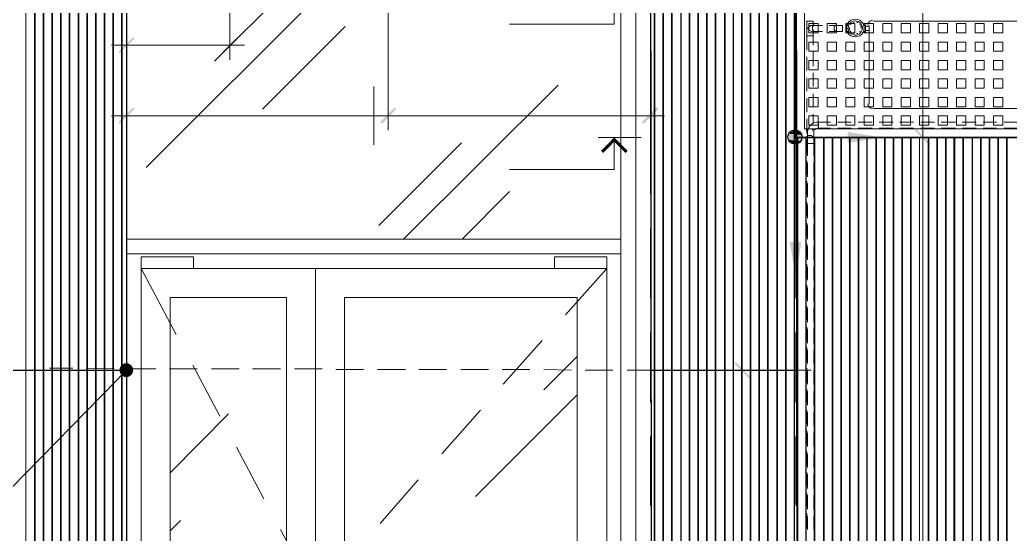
# Model space of a CAD drawing. Header units: millimetres. Extents: x -356862 to 418287, y 0 to 839748.
# Drawn here: x 318482 to 321886, y 776504 to 778273 of the extents above; entities that cross this region are included whole.
import ezdxf

# ---------------------------------------------------------------- set-up
doc = ezdxf.new("R2010")
doc.units = ezdxf.units.MM
doc.layers.add('PDF _Геометрия', color=7, linetype='Continuous', true_color=0xbababa)
doc.layers.add('PDF _Сплошная заливка', color=7, linetype='Continuous', true_color=0xf50000)

msp = doc.modelspace()

# ---------------------------------------------------------------- linework, layer by layer
at = {"layer": 'PDF _Геометрия', "color": 150, "lineweight": 30, "true_color": 0x0080ff}
for points in [[(321149.6316, 779968.3288), (321153.8655, 775167.1191), (320654.2687, 775167.1191), (320650.0348, 779968.3288)], [(321149.6316, 779369.2361), (321153.8655, 775167.1191), (321748.7243, 775167.1191), (321748.7243, 775526.9982), (322053.563, 775526.9982), (322650.5388, 775526.9982), (322650.5388, 775886.8772), (322955.3776, 775886.8772), (323253.8655, 775886.8772), (323554.4703, 775886.8772), (323554.4703, 776248.8732), (323855.0751, 776248.8732), (324155.68, 776248.8732), (324255.1759, 776248.8732), (324255.1759, 779369.2361)], [(318848.5227, 778638.8933), (318848.5227, 775167.1191), (318348.9259, 775167.1191), (318348.9259, 778638.8933)], [(324250.9421, 778367.9256), (324250.9421, 777868.3288), (321149.6316, 777868.3288), (321149.6316, 778367.9256)]]:
    msp.add_lwpolyline(points, close=True, dxfattribs=at)
at = {"layer": 'PDF _Геометрия', "color": 254, "lineweight": 5, "true_color": 0xdcdcdc}
for points in [[(320662.7364, 775167.1191), (320662.7364, 779968.3288)], [(320692.3735, 775167.1191), (320692.3735, 779968.3288)], [(320722.0106, 775167.1191), (320722.0106, 779968.3288)], [(320755.8816, 775167.1191), (320755.8816, 779968.3288)], [(320785.5187, 775167.1191), (320785.5187, 779968.3288)], [(320813.0388, 775167.1191), (320813.0388, 779968.3288)], [(320842.6759, 775167.1191), (320842.6759, 779968.3288)], [(320872.313, 775167.1191), (320872.313, 779968.3288)], [(320906.184, 775167.1191), (320906.184, 779968.3288)], [(320935.8211, 775167.1191), (320935.8211, 779968.3288)], [(320965.4582, 775167.1191), (320965.4582, 779968.3288)], [(320992.9784, 775167.1191), (320992.9784, 779968.3288)], [(321022.6155, 775167.1191), (321022.6155, 779968.3288)], [(321052.2526, 775167.1191), (321052.2526, 779968.3288)], [(321086.1235, 775167.1191), (321086.1235, 779968.3288)], [(321115.7606, 775167.1191), (321115.7606, 779968.3288)], [(321145.3977, 775167.1191), (321145.3977, 779968.3288)], [(318503.4622, 775167.1191), (318503.4622, 778638.8933)], [(318535.2163, 775167.1191), (318535.2163, 778638.8933)], [(318564.8534, 775167.1191), (318564.8534, 778638.8933)], [(318592.3735, 775167.1191), (318592.3735, 778638.8933)], [(318622.0106, 775167.1191), (318622.0106, 778638.8933)], [(318651.6477, 775167.1191), (318651.6477, 778638.8933)], [(318685.5187, 775167.1191), (318685.5187, 778638.8933)], [(318715.1558, 775167.1191), (318715.1558, 778638.8933)], [(318744.7929, 775167.1191), (318744.7929, 778638.8933)], [(318772.313, 775167.1191), (318772.313, 778638.8933)], [(318801.9501, 775167.1191), (318801.9501, 778638.8933)], [(318831.5872, 775167.1191), (318831.5872, 778638.8933)], [(318916.2647, 777764.599), (319519.5913, 778367.9256)], [(319151.2445, 778130.8288), (319388.3413, 778367.9256)], [(319316.3655, 777965.7078), (319600.0348, 778249.3772)], [(319699.5308, 778044.0344), (319699.5308, 777842.9256)], [(319801.1437, 777519.0344), (320332.4945, 778048.2683)], [(319758.805, 777942.4215), (319638.1397, 777942.4215)], [(321153.8655, 775167.1191), (321153.8655, 777868.3288)], [(321183.5026, 775167.1191), (321183.5026, 777868.3288)], [(321213.1397, 775167.1191), (321213.1397, 777868.3288)], [(321247.0106, 775167.1191), (321247.0106, 777868.3288)], [(321276.6477, 775167.1191), (321276.6477, 777868.3288)], [(321306.2848, 775167.1191), (321306.2848, 777868.3288)], [(321333.805, 775167.1191), (321333.805, 777868.3288)], [(321363.4421, 775167.1191), (321363.4421, 777868.3288)], [(321393.0792, 775167.1191), (321393.0792, 777868.3288)], [(321426.9501, 775167.1191), (321426.9501, 777868.3288)], [(321456.5872, 775167.1191), (321456.5872, 777868.3288)], [(321486.2243, 775167.1191), (321486.2243, 777868.3288)], [(321513.7445, 775167.1191), (321513.7445, 777868.3288)], [(321543.3816, 775167.1191), (321543.3816, 777868.3288)], [(321575.1356, 775167.1191), (321575.1356, 777868.3288)], [(321606.8897, 775167.1191), (321606.8897, 777868.3288)], [(321636.5268, 775167.1191), (321636.5268, 777868.3288)], [(321664.0469, 775167.1191), (321664.0469, 777868.3288)], [(321693.684, 775167.1191), (321693.684, 777868.3288)], [(321723.3211, 775167.1191), (321723.3211, 777868.3288)], [(321757.1921, 775526.9982), (321757.1921, 777868.3288)], [(321786.8292, 775526.9982), (321786.8292, 777868.3288)], [(321816.4663, 775526.9982), (321816.4663, 777868.3288)], [(321843.9864, 775526.9982), (321843.9864, 777868.3288)], [(321873.6235, 775526.9982), (321873.6235, 777868.3288)], [(319716.4663, 777565.607), (320000.1356, 777849.2764)], [(320002.2526, 777519.0344), (320165.2566, 777682.0385)], [(319597.9179, 777315.8086), (319602.1518, 777317.9256)], [(320283.805, 777000.3853), (320398.1195, 777114.6998)], [(320048.8251, 776634.1554), (320398.1195, 776983.4498)], [(318998.8251, 776714.599), (319199.934, 776917.8248)], [(318998.8251, 776515.607), (319034.813, 776551.5949)]]:
    msp.add_lwpolyline(points, dxfattribs=at)
for points in [[(320664.8534, 779968.3288), (320664.8534, 775167.1191)], [(320694.4905, 779968.3288), (320694.4905, 775167.1191)], [(320724.1276, 779968.3288), (320724.1276, 775167.1191)], [(320753.7647, 779968.3288), (320753.7647, 775167.1191)], [(320783.4018, 779968.3288), (320783.4018, 775167.1191)], [(320815.1558, 779968.3288), (320815.1558, 775167.1191)], [(320844.7929, 779968.3288), (320844.7929, 775167.1191)], [(320874.43, 779968.3288), (320874.43, 775167.1191)], [(320904.0671, 779968.3288), (320904.0671, 775167.1191)], [(320933.7042, 779968.3288), (320933.7042, 775167.1191)], [(320963.3413, 779968.3288), (320963.3413, 775167.1191)], [(320995.0953, 779968.3288), (320995.0953, 775167.1191)], [(321024.7324, 779968.3288), (321024.7324, 775167.1191)], [(321054.3695, 779968.3288), (321054.3695, 775167.1191)], [(321084.0066, 779968.3288), (321084.0066, 775167.1191)], [(321113.6437, 779968.3288), (321113.6437, 775167.1191)], [(321143.2808, 779968.3288), (321143.2808, 775167.1191)], [(318503.4622, 778638.8933), (318503.4622, 775167.1191)], [(318533.0993, 778638.8933), (318533.0993, 775167.1191)], [(318562.7364, 778638.8933), (318562.7364, 775167.1191)], [(318594.4905, 778638.8933), (318594.4905, 775167.1191)], [(318624.1276, 778638.8933), (318624.1276, 775167.1191)], [(318653.7647, 778638.8933), (318653.7647, 775167.1191)], [(318683.4018, 778638.8933), (318683.4018, 775167.1191)], [(318713.0388, 778638.8933), (318713.0388, 775167.1191)], [(318742.6759, 778638.8933), (318742.6759, 775167.1191)], [(318774.43, 778638.8933), (318774.43, 775167.1191)], [(318804.0671, 778638.8933), (318804.0671, 775167.1191)], [(318833.7042, 778638.8933), (318833.7042, 775167.1191)], [(321155.9824, 777868.3288), (321155.9824, 775167.1191)], [(321185.6195, 777868.3288), (321185.6195, 775167.1191)], [(321215.2566, 777868.3288), (321215.2566, 775167.1191)], [(321244.8937, 777868.3288), (321244.8937, 775167.1191)], [(321274.5308, 777868.3288), (321274.5308, 775167.1191)], [(321304.1679, 777868.3288), (321304.1679, 775167.1191)], [(321335.9219, 777868.3288), (321335.9219, 775167.1191)], [(321365.559, 777868.3288), (321365.559, 775167.1191)], [(321395.1961, 777868.3288), (321395.1961, 775167.1191)], [(321424.8332, 777868.3288), (321424.8332, 775167.1191)], [(321454.4703, 777868.3288), (321454.4703, 775167.1191)], [(321484.1074, 777868.3288), (321484.1074, 775167.1191)], [(321515.8614, 777868.3288), (321515.8614, 775167.1191)], [(321545.4985, 777868.3288), (321545.4985, 775167.1191)], [(321575.1356, 777868.3288), (321575.1356, 775167.1191)], [(321604.7727, 777868.3288), (321604.7727, 775167.1191)], [(321634.4098, 777868.3288), (321634.4098, 775167.1191)], [(321666.1638, 777868.3288), (321666.1638, 775167.1191)], [(321695.8009, 777868.3288), (321695.8009, 775167.1191)], [(321725.438, 777868.3288), (321725.438, 775167.1191)], [(321755.0751, 777868.3288), (321755.0751, 775526.9982)], [(321784.7122, 777868.3288), (321784.7122, 775526.9982)], [(321814.3493, 777868.3288), (321814.3493, 775526.9982)], [(321846.1034, 777868.3288), (321846.1034, 775526.9982)], [(321875.7405, 777868.3288), (321875.7405, 775526.9982)]]:
    msp.add_lwpolyline(points, close=True, dxfattribs=at)
at = {"layer": 'PDF _Геометрия', "color": 7, "lineweight": 18}
for points in [[(320965.4582, 779417.9256), (320965.4582, 777017.3207)], [(321585.7203, 778418.732), (321585.7203, 777817.5224)], [(318848.5227, 778135.0627), (318848.5227, 778367.9256), (318848.5227, 777893.732)], [(319204.1679, 778367.9256), (319204.1679, 778135.0627)], [(320650.0348, 778367.9256), (320650.0348, 777893.732)], [(318797.7163, 778185.8691), (319254.9743, 778185.8691)], [(318797.7163, 777942.4215), (319799.0268, 777942.4215)], [(319699.5308, 777942.4215), (320698.7243, 777942.4215)], [(321585.7203, 775518.5304), (321585.7203, 777919.1353)], [(321494.6921, 777868.3288), (321537.0308, 777868.3288)], [(320965.4582, 777118.9336), (320965.4582, 775118.4296)], [(321202.555, 777068.1272), (321016.2647, 777068.1272)]]:
    msp.add_lwpolyline(points, dxfattribs=at)
at = {"layer": 'PDF _Геометрия', "color": 7, "lineweight": 9}
for points in [[(318848.5227, 778638.8933), (318848.5227, 775167.1191)], [(320650.0348, 778268.4296), (320650.0348, 778031.3328)], [(321149.6316, 778268.4296), (321149.6316, 778031.3328)], [(320650.0348, 777910.6675), (320650.0348, 777673.5707)], [(321149.6316, 777910.6675), (321149.6316, 777673.5707)], [(320650.0348, 777555.0224), (320650.0348, 777315.8086)], [(321149.6316, 777555.0224), (321149.6316, 777315.8086)], [(320650.0348, 777197.2603), (320650.0348, 776958.0465)], [(321149.6316, 777197.2603), (321149.6316, 776958.0465)], [(320650.0348, 776839.4982), (320650.0348, 776602.4014)], [(321149.6316, 776839.4982), (321149.6316, 776602.4014)]]:
    msp.add_lwpolyline(points, dxfattribs=at)
at = {"layer": 'PDF _Геометрия', "color": 7, "lineweight": 18}
msp.add_lwpolyline([(319748.2203, 777893.732), (319748.2203, 778367.9256)], close=True, dxfattribs=at)
at = {"layer": 'PDF _Геометрия', "color": 112, "lineweight": 5, "true_color": 0x00b85c}
for points in [[(320525.1356, 778367.9256), (320525.1356, 778257.8449), (320165.2566, 778257.8449)], [(320525.1356, 777868.3288), (320525.1356, 777758.2482), (320165.2566, 777758.2482)], [(320618.2808, 777868.3288), (320470.0953, 777868.3288)]]:
    msp.add_lwpolyline(points, dxfattribs=at)
at = {"layer": 'PDF _Геометрия', "color": 252, "lineweight": 5, "true_color": 0x989898}
for points in [[(320548.4219, 775167.1191), (320548.4219, 777493.6312), (320548.4219, 778367.9256), (320599.2284, 778367.9256), (320599.2284, 777493.6312), (320599.2284, 775167.1191)], [(321240.6598, 778253.6111), (321215.2566, 778253.6111)], [(321215.2566, 778232.4417), (321240.6598, 778232.4417)], [(321289.3493, 778253.6111), (321263.9461, 778253.6111)], [(321263.9461, 778232.4417), (321289.3493, 778232.4417)], [(321208.9058, 778185.8691), (321208.9058, 778217.6232), (321198.3211, 778217.6232), (321187.7364, 778217.6232), (321187.7364, 778168.9336)], [(321208.9058, 778113.8933), (321208.9058, 778162.5828)], [(321187.7364, 778145.6474), (321187.7364, 778099.0748)], [(321187.7364, 778073.6715), (321187.7364, 778027.099)], [(321208.9058, 778044.0344), (321208.9058, 778090.607)], [(321187.7364, 778003.8127), (321187.7364, 777955.1232)], [(321208.9058, 777972.0586), (321208.9058, 778018.6312)], [(321187.7364, 777931.8369), (321187.7364, 777883.1474)], [(321208.9058, 777914.9014), (321208.9058, 777948.7724)], [(321189.8534, 777889.4982), (321189.8534, 777866.2119)], [(321211.0227, 777866.2119), (321211.0227, 777889.4982)], [(321268.18, 777921.2522), (321227.9582, 777921.2522), (321227.9582, 777910.6675), (321227.9582, 777900.0828), (321268.18, 777900.0828)], [(321340.1558, 777921.2522), (321293.5832, 777921.2522)], [(321293.5832, 777900.0828), (321340.1558, 777900.0828)], [(321412.1316, 777921.2522), (321363.4421, 777921.2522)], [(321363.4421, 777900.0828), (321412.1316, 777900.0828)], [(321484.1074, 777921.2522), (321435.4179, 777921.2522)], [(321435.4179, 777900.0828), (321484.1074, 777900.0828)], [(321553.9663, 777921.2522), (321507.3937, 777921.2522)], [(321507.3937, 777900.0828), (321553.9663, 777900.0828)], [(321625.9421, 777921.2522), (321579.3695, 777921.2522)], [(321579.3695, 777900.0828), (321625.9421, 777900.0828)], [(321697.9179, 777921.2522), (321649.2284, 777921.2522)], [(321649.2284, 777900.0828), (321697.9179, 777900.0828)], [(321769.8937, 777921.2522), (321721.2042, 777921.2522)], [(321721.2042, 777900.0828), (321769.8937, 777900.0828)], [(321839.7526, 777921.2522), (321793.18, 777921.2522)], [(321793.18, 777900.0828), (321839.7526, 777900.0828)], [(321911.7284, 777921.2522), (321865.1558, 777921.2522)], [(321865.1558, 777900.0828), (321911.7284, 777900.0828)], [(321187.7364, 777859.8611), (321187.7364, 777813.2885)], [(321211.0227, 777804.8207), (321211.0227, 777847.1594), (321200.438, 777847.1594), (321189.8534, 777847.1594), (321189.8534, 777804.8207)], [(321187.7364, 777787.8853), (321187.7364, 777741.3127)], [(321189.8534, 777781.5344), (321189.8534, 777732.8449)], [(321211.0227, 777732.8449), (321211.0227, 777781.5344)], [(321187.7364, 777718.0264), (321187.7364, 777669.3369)], [(321189.8534, 777709.5586), (321189.8534, 777662.9861)], [(321211.0227, 777662.9861), (321211.0227, 777709.5586)], [(321187.7364, 777646.0506), (321187.7364, 777597.3611)], [(321189.8534, 777637.5828), (321189.8534, 777591.0103)], [(321211.0227, 777591.0103), (321211.0227, 777637.5828)], [(321187.7364, 777574.0748), (321187.7364, 777527.5022)], [(321189.8534, 777567.724), (321189.8534, 777519.0344)], [(321211.0227, 777519.0344), (321211.0227, 777567.724)], [(318848.5227, 777519.0344), (320548.4219, 777519.0344), (320548.4219, 777468.228), (318848.5227, 777468.228)], [(321187.7364, 777502.099), (321187.7364, 777455.5264)], [(321189.8534, 777495.7482), (321189.8534, 777447.0586)], [(321211.0227, 777447.0586), (321211.0227, 777495.7482)], [(321187.7364, 777432.2401), (321187.7364, 777383.5506)], [(321189.8534, 777423.7724), (321189.8534, 777377.1998)], [(321211.0227, 777377.1998), (321211.0227, 777423.7724)], [(321187.7364, 777360.2643), (321187.7364, 777311.5748)], [(321189.8534, 777351.7965), (321189.8534, 777305.224)], [(321211.0227, 777305.224), (321211.0227, 777351.7965)], [(321187.7364, 777288.2885), (321187.7364, 777241.7159)], [(321189.8534, 777281.9377), (321189.8534, 777233.2482)], [(321211.0227, 777233.2482), (321211.0227, 777281.9377)], [(321187.7364, 777216.3127), (321187.7364, 777169.7401)], [(321189.8534, 777209.9619), (321189.8534, 777161.2724)], [(321211.0227, 777161.2724), (321211.0227, 777209.9619)], [(321187.7364, 777146.4538), (321187.7364, 777097.7643)], [(321189.8534, 777137.9861), (321189.8534, 777091.4135)], [(321211.0227, 777091.4135), (321211.0227, 777137.9861)], [(321187.7364, 777074.478), (321187.7364, 777025.7885)], [(321189.8534, 777066.0103), (321189.8534, 777019.4377)], [(321211.0227, 777019.4377), (321211.0227, 777066.0103)], [(321187.7364, 777002.5022), (321187.7364, 776955.9296)], [(321189.8534, 776996.1514), (321189.8534, 776947.4619)], [(321211.0227, 776947.4619), (321211.0227, 776996.1514)], [(321187.7364, 776930.5264), (321187.7364, 776883.9538)], [(321189.8534, 776924.1756), (321189.8534, 776875.4861)], [(321211.0227, 776875.4861), (321211.0227, 776924.1756)], [(321187.7364, 776860.6675), (321187.7364, 776811.978)], [(321189.8534, 776852.1998), (321189.8534, 776805.6272)], [(321211.0227, 776805.6272), (321211.0227, 776852.1998)], [(321187.7364, 776788.6917), (321187.7364, 776740.0022)], [(321189.8534, 776780.224), (321189.8534, 776733.6514)], [(321211.0227, 776733.6514), (321211.0227, 776780.224)], [(321187.7364, 776716.7159), (321187.7364, 776670.1433)], [(321189.8534, 776710.3651), (321189.8534, 776661.6756)], [(321211.0227, 776661.6756), (321211.0227, 776710.3651)], [(321187.7364, 776644.7401), (321187.7364, 776598.1675)], [(321189.8534, 776638.3893), (321189.8534, 776589.6998)], [(321211.0227, 776589.6998), (321211.0227, 776638.3893)], [(321187.7364, 776574.8812), (321187.7364, 776526.1917)], [(321189.8534, 776566.4135), (321189.8534, 776519.8409)], [(321211.0227, 776519.8409), (321211.0227, 776566.4135)]]:
    msp.add_lwpolyline(points, dxfattribs=at)
at = {"layer": 'PDF _Геометрия', "color": 6, "lineweight": 9}
for points in [[(321149.6316, 778367.9256), (324250.9421, 778367.9256), (324250.9421, 777868.3288), (321149.6316, 777868.3288)], [(321179.2687, 778338.2885), (324219.188, 778338.2885), (324219.188, 777897.9659), (321179.2687, 777897.9659)]]:
    msp.add_lwpolyline(points, close=True, dxfattribs=at)
at = {"layer": 'PDF _Геометрия', "color": 150, "lineweight": 30, "true_color": 0x0080ff}
for points in [[(321149.6316, 777868.3288), (321149.6316, 778367.9256)], [(321147.5147, 777868.3288), (324250.9421, 777868.3288)], [(321151.7485, 777868.3288), (324255.1759, 777868.3288)], [(321693.684, 775167.1191), (321693.684, 777868.3288)], [(318348.9259, 777068.1272), (318848.5227, 777068.1272)], [(320652.1518, 777068.1272), (321151.7485, 777068.1272)]]:
    msp.add_lwpolyline(points, dxfattribs=at)
at = {"layer": 'PDF _Геометрия', "color": 5, "lineweight": 5}
for points in [[(321208.9058, 778253.6111), (321208.9058, 778268.4296), (321204.6719, 778268.4296), (321187.7364, 778268.4296), (321187.7364, 778243.0264), (321187.7364, 778217.6232), (321204.6719, 778217.6232), (321208.9058, 778217.6232), (321208.9058, 778232.4417)], [(321206.7888, 778232.4417), (321204.6719, 778232.4417), (321200.438, 778234.5586), (321196.2042, 778236.6756), (321194.0872, 778240.9094), (321189.8534, 778243.0264), (321194.0872, 778247.2603), (321196.2042, 778249.3772), (321200.438, 778253.6111), (321204.6719, 778253.6111), (321206.7888, 778253.6111)], [(321215.2566, 778253.6111), (321204.6719, 778253.6111)], [(321204.6719, 778232.4417), (321215.2566, 778232.4417)], [(321289.3493, 778232.4417), (321291.4663, 778232.4417), (321293.5832, 778232.4417), (321295.7001, 778232.4417), (321297.8171, 778232.4417), (321299.934, 778232.4417), (321302.0509, 778232.4417), (321304.1679, 778232.4417), (321306.2848, 778232.4417), (321308.4018, 778232.4417), (321310.5187, 778232.4417), (321310.5187, 778243.0264), (321310.5187, 778253.6111), (321308.4018, 778253.6111), (321306.2848, 778253.6111), (321304.1679, 778253.6111), (321302.0509, 778253.6111), (321299.934, 778253.6111), (321297.8171, 778253.6111), (321295.7001, 778253.6111), (321293.5832, 778253.6111), (321291.4663, 778253.6111), (321289.3493, 778253.6111)], [(321323.2203, 778230.3248), (321331.688, 778230.3248), (321323.2203, 778230.3248), (321323.2203, 778243.0264), (321323.2203, 778255.728), (321331.688, 778255.728), (321323.2203, 778255.728)], [(321331.688, 778253.6111), (321323.2203, 778253.6111)], [(321327.4542, 778243.0264), (321323.2203, 778243.0264)], [(321323.2203, 778232.4417), (321331.688, 778232.4417)], [(321382.4945, 778255.728), (321388.8453, 778255.728), (321388.8453, 778243.0264), (321388.8453, 778230.3248), (321382.4945, 778230.3248)], [(321388.8453, 778253.6111), (321384.6114, 778253.6111)], [(321384.6114, 778232.4417), (321388.8453, 778232.4417)], [(321401.5469, 778251.4941), (321388.8453, 778251.4941)], [(321388.8453, 778236.6756), (321401.5469, 778236.6756)]]:
    msp.add_lwpolyline(points, dxfattribs=at)
msp.add_lwpolyline([(321384.6793, 778244.5737, 1.0000001), (321323.2881, 778244.5737, 1.0000001)], format="xyb", close=True, dxfattribs=at)
for points in [[(321346.9592, 778221.2644, 0.50278672), (321378.3285, 778244.5737, 0.50278672), (321346.9593, 778267.883, 0.324914304), (321329.6389, 778244.5737, 0.324914304), (321346.9592, 778221.2644)], [(321333.9145, 778245.8685, 0.016112939), (321333.8728, 778244.5737, 0.093749838), (321335.2623, 778237.2281)], [(321374.0529, 778243.2789, 0.01611294), (321374.0946, 778244.5737, 0.093749838), (321372.7051, 778251.9193)]]:
    msp.add_lwpolyline(points, format="xyb", dxfattribs=at)
at = {"layer": 'PDF _Геометрия', "lineweight": 5}
for points in [[(322686.5268, 778268.4296), (321416.3655, 778268.4296)], [(321401.5469, 778253.6111), (321401.5469, 777982.6433)], [(321416.3655, 777967.8248), (322686.5268, 777967.8248)]]:
    msp.add_lwpolyline(points, dxfattribs=at)
at = {"layer": 'PDF _Геометрия', "color": 6, "lineweight": 5}
for points in [[(321225.8413, 778259.9619), (321225.8413, 778228.2078), (321194.0872, 778228.2078), (321194.0872, 778259.9619)], [(321289.3493, 778259.9619), (321289.3493, 778228.2078), (321257.5953, 778228.2078), (321257.5953, 778259.9619)], [(321352.8574, 778259.9619), (321352.8574, 778228.2078), (321321.1034, 778228.2078), (321321.1034, 778259.9619)], [(321416.3655, 778259.9619), (321416.3655, 778228.2078), (321384.6114, 778228.2078), (321384.6114, 778259.9619)], [(321479.8735, 778259.9619), (321479.8735, 778228.2078), (321448.1195, 778228.2078), (321448.1195, 778259.9619)], [(321543.3816, 778259.9619), (321543.3816, 778228.2078), (321511.6276, 778228.2078), (321511.6276, 778259.9619)], [(321606.8897, 778259.9619), (321606.8897, 778228.2078), (321575.1356, 778228.2078), (321575.1356, 778259.9619)], [(321670.3977, 778259.9619), (321670.3977, 778228.2078), (321638.6437, 778228.2078), (321638.6437, 778259.9619)], [(321733.9058, 778259.9619), (321733.9058, 778228.2078), (321702.1518, 778228.2078), (321702.1518, 778259.9619)], [(321797.4138, 778259.9619), (321797.4138, 778228.2078), (321765.6598, 778228.2078), (321765.6598, 778259.9619)], [(321860.9219, 778259.9619), (321860.9219, 778228.2078), (321829.1679, 778228.2078), (321829.1679, 778259.9619)], [(321225.8413, 778196.4538), (321225.8413, 778164.6998), (321194.0872, 778164.6998), (321194.0872, 778196.4538)], [(321289.3493, 778196.4538), (321289.3493, 778164.6998), (321257.5953, 778164.6998), (321257.5953, 778196.4538)], [(321352.8574, 778196.4538), (321352.8574, 778164.6998), (321321.1034, 778164.6998), (321321.1034, 778196.4538)], [(321416.3655, 778196.4538), (321416.3655, 778164.6998), (321384.6114, 778164.6998), (321384.6114, 778196.4538)], [(321479.8735, 778196.4538), (321479.8735, 778164.6998), (321448.1195, 778164.6998), (321448.1195, 778196.4538)], [(321543.3816, 778196.4538), (321543.3816, 778164.6998), (321511.6276, 778164.6998), (321511.6276, 778196.4538)], [(321606.8897, 778196.4538), (321606.8897, 778164.6998), (321575.1356, 778164.6998), (321575.1356, 778196.4538)], [(321670.3977, 778196.4538), (321670.3977, 778164.6998), (321638.6437, 778164.6998), (321638.6437, 778196.4538)], [(321733.9058, 778196.4538), (321733.9058, 778164.6998), (321702.1518, 778164.6998), (321702.1518, 778196.4538)], [(321797.4138, 778196.4538), (321797.4138, 778164.6998), (321765.6598, 778164.6998), (321765.6598, 778196.4538)], [(321860.9219, 778196.4538), (321860.9219, 778164.6998), (321829.1679, 778164.6998), (321829.1679, 778196.4538)], [(321225.8413, 778132.9457), (321225.8413, 778101.1917), (321194.0872, 778101.1917), (321194.0872, 778132.9457)], [(321289.3493, 778132.9457), (321289.3493, 778101.1917), (321257.5953, 778101.1917), (321257.5953, 778132.9457)], [(321352.8574, 778132.9457), (321352.8574, 778101.1917), (321321.1034, 778101.1917), (321321.1034, 778132.9457)], [(321416.3655, 778132.9457), (321416.3655, 778101.1917), (321384.6114, 778101.1917), (321384.6114, 778132.9457)], [(321479.8735, 778132.9457), (321479.8735, 778101.1917), (321448.1195, 778101.1917), (321448.1195, 778132.9457)], [(321543.3816, 778132.9457), (321543.3816, 778101.1917), (321511.6276, 778101.1917), (321511.6276, 778132.9457)], [(321606.8897, 778132.9457), (321606.8897, 778101.1917), (321575.1356, 778101.1917), (321575.1356, 778132.9457)], [(321670.3977, 778132.9457), (321670.3977, 778101.1917), (321638.6437, 778101.1917), (321638.6437, 778132.9457)], [(321733.9058, 778132.9457), (321733.9058, 778101.1917), (321702.1518, 778101.1917), (321702.1518, 778132.9457)], [(321797.4138, 778132.9457), (321797.4138, 778101.1917), (321765.6598, 778101.1917), (321765.6598, 778132.9457)], [(321860.9219, 778132.9457), (321860.9219, 778101.1917), (321829.1679, 778101.1917), (321829.1679, 778132.9457)], [(321225.8413, 778069.4377), (321225.8413, 778037.6836), (321194.0872, 778037.6836), (321194.0872, 778069.4377)], [(321289.3493, 778069.4377), (321289.3493, 778037.6836), (321257.5953, 778037.6836), (321257.5953, 778069.4377)], [(321352.8574, 778069.4377), (321352.8574, 778037.6836), (321321.1034, 778037.6836), (321321.1034, 778069.4377)], [(321416.3655, 778069.4377), (321416.3655, 778037.6836), (321384.6114, 778037.6836), (321384.6114, 778069.4377)], [(321479.8735, 778069.4377), (321479.8735, 778037.6836), (321448.1195, 778037.6836), (321448.1195, 778069.4377)], [(321543.3816, 778069.4377), (321543.3816, 778037.6836), (321511.6276, 778037.6836), (321511.6276, 778069.4377)], [(321606.8897, 778069.4377), (321606.8897, 778037.6836), (321575.1356, 778037.6836), (321575.1356, 778069.4377)], [(321670.3977, 778069.4377), (321670.3977, 778037.6836), (321638.6437, 778037.6836), (321638.6437, 778069.4377)], [(321733.9058, 778069.4377), (321733.9058, 778037.6836), (321702.1518, 778037.6836), (321702.1518, 778069.4377)], [(321797.4138, 778069.4377), (321797.4138, 778037.6836), (321765.6598, 778037.6836), (321765.6598, 778069.4377)], [(321860.9219, 778069.4377), (321860.9219, 778037.6836), (321829.1679, 778037.6836), (321829.1679, 778069.4377)], [(321225.8413, 778005.9296), (321225.8413, 777974.1756), (321194.0872, 777974.1756), (321194.0872, 778005.9296)], [(321289.3493, 778005.9296), (321289.3493, 777974.1756), (321257.5953, 777974.1756), (321257.5953, 778005.9296)], [(321352.8574, 778005.9296), (321352.8574, 777974.1756), (321321.1034, 777974.1756), (321321.1034, 778005.9296)], [(321416.3655, 778005.9296), (321416.3655, 777974.1756), (321384.6114, 777974.1756), (321384.6114, 778005.9296)], [(321479.8735, 778005.9296), (321479.8735, 777974.1756), (321448.1195, 777974.1756), (321448.1195, 778005.9296)], [(321543.3816, 778005.9296), (321543.3816, 777974.1756), (321511.6276, 777974.1756), (321511.6276, 778005.9296)], [(321606.8897, 778005.9296), (321606.8897, 777974.1756), (321575.1356, 777974.1756), (321575.1356, 778005.9296)], [(321670.3977, 778005.9296), (321670.3977, 777974.1756), (321638.6437, 777974.1756), (321638.6437, 778005.9296)], [(321733.9058, 778005.9296), (321733.9058, 777974.1756), (321702.1518, 777974.1756), (321702.1518, 778005.9296)], [(321797.4138, 778005.9296), (321797.4138, 777974.1756), (321765.6598, 777974.1756), (321765.6598, 778005.9296)], [(321860.9219, 778005.9296), (321860.9219, 777974.1756), (321829.1679, 777974.1756), (321829.1679, 778005.9296)], [(321225.8413, 777942.4215), (321225.8413, 777910.6675), (321194.0872, 777910.6675), (321194.0872, 777942.4215)], [(321289.3493, 777942.4215), (321289.3493, 777910.6675), (321257.5953, 777910.6675), (321257.5953, 777942.4215)], [(321352.8574, 777942.4215), (321352.8574, 777910.6675), (321321.1034, 777910.6675), (321321.1034, 777942.4215)], [(321416.3655, 777942.4215), (321416.3655, 777910.6675), (321384.6114, 777910.6675), (321384.6114, 777942.4215)], [(321479.8735, 777942.4215), (321479.8735, 777910.6675), (321448.1195, 777910.6675), (321448.1195, 777942.4215)], [(321543.3816, 777942.4215), (321543.3816, 777910.6675), (321511.6276, 777910.6675), (321511.6276, 777942.4215)], [(321606.8897, 777942.4215), (321606.8897, 777910.6675), (321575.1356, 777910.6675), (321575.1356, 777942.4215)], [(321670.3977, 777942.4215), (321670.3977, 777910.6675), (321638.6437, 777910.6675), (321638.6437, 777942.4215)], [(321733.9058, 777942.4215), (321733.9058, 777910.6675), (321702.1518, 777910.6675), (321702.1518, 777942.4215)], [(321797.4138, 777942.4215), (321797.4138, 777910.6675), (321765.6598, 777910.6675), (321765.6598, 777942.4215)], [(321860.9219, 777942.4215), (321860.9219, 777910.6675), (321829.1679, 777910.6675), (321829.1679, 777942.4215)]]:
    msp.add_lwpolyline(points, close=True, dxfattribs=at)
at = {"layer": 'PDF _Геометрия', "color": 1, "lineweight": 5}
msp.add_lwpolyline([(321211.0227, 777889.4982), (321211.0227, 777891.6151), (321213.1397, 777893.732), (321213.1397, 777895.849), (321215.2566, 777895.849), (321217.3735, 777895.849), (321217.3735, 777897.9659), (321219.4905, 777897.9659), (321221.6074, 777897.9659), (321223.7243, 777900.0828), (321225.8413, 777900.0828), (321227.9582, 777900.0828), (321227.9582, 777902.1998), (321227.9582, 777921.2522, 0.393452797), (321189.8534, 777889.4982)], format="xyb", dxfattribs=at)
at = {"layer": 'PDF _Геометрия', "color": 112, "lineweight": 0, "true_color": 0x00b85c, "const_width": 10.4783}
msp.add_lwpolyline([(320483.8554, 777818.5808), (320525.1356, 777860.9195), (320567.4743, 777818.5808)], dxfattribs=at)
at = {"layer": 'PDF _Геометрия', "color": 1, "lineweight": 30, "true_color": 0xfa0000}
msp.add_lwpolyline([(321327.4542, 777868.3288), (321149.6316, 777868.3288), (321149.6316, 777508.4498)], dxfattribs=at)
at = {"layer": 'PDF _Геометрия', "color": 1, "lineweight": 5}
msp.add_lwpolyline([(321189.8534, 777866.2119), (321189.8534, 777864.0949), (321189.8534, 777861.978), (321189.8534, 777859.8611), (321189.8534, 777857.7441), (321189.8534, 777855.6272), (321189.8534, 777853.5103), (321189.8534, 777851.3933), (321189.8534, 777849.2764), (321189.8534, 777847.1594), (321200.438, 777847.1594), (321211.0227, 777847.1594), (321211.0227, 777849.2764), (321211.0227, 777851.3933), (321211.0227, 777853.5103), (321211.0227, 777855.6272), (321211.0227, 777857.7441), (321211.0227, 777859.8611), (321211.0227, 777861.978), (321211.0227, 777864.0949), (321211.0227, 777866.2119)], dxfattribs=at)
at = {"layer": 'PDF _Геометрия', "color": 7, "lineweight": 9}
for points in [[(318899.3292, 777457.6433), (318899.3292, 777417.4215), (319079.2687, 777417.4215), (319079.2687, 777457.6433)], [(320319.7929, 777457.6433), (320319.7929, 777417.4215), (320499.7324, 777417.4215), (320499.7324, 777457.6433)]]:
    msp.add_lwpolyline(points, close=True, dxfattribs=at)
at = {"layer": 'PDF _Геометрия', "color": 7, "lineweight": 5}
for points in [[(319019.9945, 775395.7482), (318899.3292, 775167.1191), (318899.3292, 777417.4215), (319019.9945, 777190.9094)], [(319079.2687, 777417.4215), (320319.7929, 777417.4215)], [(320357.8977, 775325.8893), (320499.7324, 775167.1191), (320499.7324, 777417.4215), (320357.8977, 777258.6514)], [(320277.4542, 777169.7401), (320144.0872, 777019.4377)], [(319077.1518, 777085.0627), (319170.2969, 776909.357)], [(320065.7606, 776930.5264), (319932.3937, 776780.224)], [(319227.4542, 776803.5103), (319320.5993, 776625.6877)], [(319851.9501, 776691.3127), (319720.7001, 776541.0103)], [(319377.7566, 776519.8409), (319498.4219, 776293.3288), (319377.7566, 776064.6998)]]:
    msp.add_lwpolyline(points, dxfattribs=at)
for points in [[(319498.4219, 775167.1191), (319498.4219, 777417.4215)], [(318998.8251, 775268.732), (318998.8251, 777317.9256), (319398.9259, 777317.9256), (319398.9259, 775268.732)], [(320398.1195, 775268.732), (319597.9179, 775268.732), (319597.9179, 777317.9256), (320398.1195, 777317.9256)]]:
    msp.add_lwpolyline(points, close=True, dxfattribs=at)
at = {"layer": 'PDF _Геометрия', "color": 1, "lineweight": 9, "true_color": 0xf50000}
for points in [[(318583.9058, 777074.478), (318664.3493, 777074.478)], [(318710.9219, 777074.478), (318806.184, 777072.3611)], [(318854.8735, 777072.3611), (318950.1356, 777072.3611)], [(318996.7082, 777072.3611), (319091.9703, 777072.3611)], [(319140.6598, 777072.3611), (319235.9219, 777072.3611)], [(319282.4945, 777072.3611), (319377.7566, 777072.3611)], [(319426.4461, 777072.3611), (319521.7082, 777072.3611)], [(319568.2808, 777070.2441), (319663.5429, 777070.2441)], [(319712.2324, 777070.2441), (319807.4945, 777070.2441)], [(319854.0671, 777070.2441), (319949.3292, 777070.2441)], [(319998.0187, 777070.2441), (320093.2808, 777070.2441)], [(320139.8534, 777070.2441), (320235.1155, 777070.2441)], [(320283.805, 777070.2441), (320379.0671, 777068.1272)], [(320425.6397, 777068.1272), (320520.9018, 777068.1272)], [(320569.5913, 777068.1272), (320650.0348, 777068.1272)]]:
    msp.add_lwpolyline(points, dxfattribs=at)
at = {"layer": 'PDF _Геометрия', "color": 251, "lineweight": 20, "true_color": 0x545454}
msp.add_lwpolyline([(318831.5872, 777051.1917), (318814.6518, 777032.1393), (318298.1195, 776505.0224), (318147.8171, 776505.0224), (316964.4501, 776505.0224)], dxfattribs=at)
at = {"layer": 'PDF _Геометрия', "color": 1, "lineweight": 30, "true_color": 0xfa0000}
msp.add_circle((321146.5165, 777869.86), 24.3461, dxfattribs=at)
at = {"layer": 'PDF _Геометрия', "color": 5, "lineweight": 5}
for centre, radius, start, end in [((321353.9838, 778244.5734), 20.1112, 101.6950867, 114.7026822), ((321353.984, 778244.5746), 20.1099, 63.7368821, 77.3056759), ((321353.9836, 778244.5737), 20.1108, 209.3610939, 220.7978932), ((321353.9884, 778244.5702), 20.1167, 139.8734467, 144.6016992), ((321353.9838, 778244.5737), 20.1108, 29.361094, 40.7978931), ((321353.9839, 778244.5735), 20.1106, 319.8724558, 327.4421529), ((321353.9834, 778244.5728), 20.1099, 243.736882, 257.3056759), ((321353.9836, 778244.574), 20.1112, 281.6950866, 294.7026822)]:
    msp.add_arc(centre, radius, start, end, dxfattribs=at)
at = {"layer": 'PDF _Геометрия', "lineweight": 5}
for centre, start, end in [((321413.2611, 778255.1584), 89.9999572, 180.0000428), ((321413.2611, 777984.1799), 179.9999572, 269.9999572)]:
    msp.add_arc(centre, 15.877, start, end, dxfattribs=at)
at = {"layer": 'PDF _Геометрия', "color": 5, "lineweight": 5}
for points in [[(321214.1981, 778255.728), (321210.1131, 778255.728), (321206.7888, 778250.5163), (321206.7888, 778244.0849)], [(321214.1981, 778255.728), (321210.1131, 778255.728), (321206.7888, 778250.5163), (321206.7888, 778244.0849)], [(321206.7888, 778244.0849), (321206.7888, 778237.6534), (321210.1131, 778232.4417), (321214.1981, 778232.4417)], [(321206.7888, 778244.0849), (321206.7888, 778237.6534), (321210.1131, 778232.4417), (321214.1981, 778232.4417)], [(321288.2909, 778255.728), (321284.2058, 778255.728), (321280.8816, 778250.5163), (321280.8816, 778244.0849)], [(321288.2909, 778255.728), (321284.2058, 778255.728), (321280.8816, 778250.5163), (321280.8816, 778244.0849)], [(321280.8816, 778244.0849), (321280.8816, 778237.6534), (321284.2058, 778232.4417), (321288.2909, 778232.4417)], [(321280.8816, 778244.0849), (321280.8816, 778237.6534), (321284.2058, 778232.4417), (321288.2909, 778232.4417)]]:
    msp.add_open_spline(points, degree=3, dxfattribs=at)
at = {"layer": 'PDF _Геометрия', "color": 1, "lineweight": 5}
for points in [[(321197.3246, 777898.4397), (321190.8942, 777898.4397), (321185.6814, 777895.1224), (321185.6814, 777891.0304)], [(321197.3246, 777898.4397), (321190.8942, 777898.4397), (321185.6814, 777895.1224), (321185.6814, 777891.0304)], [(321208.9677, 777891.0304), (321208.9677, 777895.1224), (321203.7549, 777898.4397), (321197.3246, 777898.4397)], [(321208.9677, 777891.0304), (321208.9677, 777895.1224), (321203.7549, 777898.4397), (321197.3246, 777898.4397)], [(321197.3246, 777875.1523), (321190.8942, 777875.1523), (321185.6814, 777871.8351), (321185.6814, 777867.743)], [(321197.3246, 777875.1523), (321190.8942, 777875.1523), (321185.6814, 777871.8351), (321185.6814, 777867.743)], [(321208.9677, 777867.743), (321208.9677, 777871.8351), (321203.7549, 777875.1523), (321197.3246, 777875.1523)], [(321208.9677, 777867.743), (321208.9677, 777871.8351), (321203.7549, 777875.1523), (321197.3246, 777875.1523)]]:
    msp.add_open_spline(points, degree=3, dxfattribs=at)
at = {"layer": 'PDF _Сплошная заливка', "color": 7, "transparency": 33554559}
for points in [[(318871.809, 778213.3893), (318825.2364, 778158.349), (318821.0026, 778162.5828)], [(318876.0429, 778207.0385), (318871.809, 778213.3893), (318825.2364, 778158.349)], [(319176.6477, 778162.5828), (319182.9985, 778158.349), (319227.4542, 778213.3893)], [(319182.9985, 778158.349), (319227.4542, 778213.3893), (319231.688, 778207.0385)], [(318871.809, 777972.0586), (318825.2364, 777914.9014), (318821.0026, 777921.2522)], [(318876.0429, 777965.7078), (318871.809, 777972.0586), (318825.2364, 777914.9014)], [(319720.7001, 777921.2522), (319727.0509, 777914.9014), (319771.5066, 777972.0586)], [(319771.5066, 777972.0586), (319727.0509, 777914.9014), (319720.7001, 777921.2522)], [(319727.0509, 777914.9014), (319771.5066, 777972.0586), (319775.7405, 777965.7078)], [(319775.7405, 777965.7078), (319771.5066, 777972.0586), (319727.0509, 777914.9014)], [(320620.3977, 777921.2522), (320626.7485, 777914.9014), (320671.2042, 777972.0586)], [(320626.7485, 777914.9014), (320671.2042, 777972.0586), (320677.555, 777965.7078)], [(321564.5509, 777895.849), (321558.2001, 777891.6151), (321613.2405, 777845.0425)], [(321613.2405, 777845.0425), (321558.2001, 777891.6151), (321564.5509, 777895.849)], [(321558.2001, 777891.6151), (321613.2405, 777845.0425), (321609.0066, 777840.8086)], [(321609.0066, 777840.8086), (321613.2405, 777845.0425), (321558.2001, 777891.6151)], [(320944.2888, 777095.6474), (320937.938, 777091.4135), (320992.9784, 777044.8409)], [(320992.9784, 777044.8409), (320937.938, 777091.4135), (320944.2888, 777095.6474)], [(320937.938, 777091.4135), (320992.9784, 777044.8409), (320988.7445, 777040.607)], [(320988.7445, 777040.607), (320992.9784, 777044.8409), (320937.938, 777091.4135)]]:
    msp.add_solid(points, dxfattribs=at)
at = {"layer": 'PDF _Сплошная заливка', "color": 1, "true_color": 0xfa0000, "transparency": 33554559}
for points in [[(321139.0469, 777889.4982), (321164.4501, 777887.3812), (321134.813, 777887.3812)], [(321143.2808, 777891.6151), (321160.2163, 777889.4982), (321139.0469, 777889.4982)], [(321160.2163, 777889.4982), (321139.0469, 777889.4982), (321164.4501, 777887.3812)], [(321147.5147, 777891.6151), (321155.9824, 777891.6151), (321143.2808, 777891.6151)], [(321155.9824, 777891.6151), (321143.2808, 777891.6151), (321160.2163, 777889.4982)], [(321151.7485, 777891.6151), (321147.5147, 777891.6151), (321155.9824, 777891.6151)], [(321128.4622, 777881.0304), (321170.8009, 777876.7965), (321126.3453, 777876.7965)], [(321170.8009, 777876.7965), (321126.3453, 777876.7965), (321172.9179, 777872.5627)], [(321126.3453, 777876.7965), (321172.9179, 777872.5627), (321126.3453, 777872.5627)], [(321172.9179, 777872.5627), (321126.3453, 777872.5627), (321172.9179, 777868.3288)], [(321126.3453, 777872.5627), (321172.9179, 777868.3288), (321126.3453, 777868.3288)], [(321172.9179, 777868.3288), (321126.3453, 777868.3288), (321172.9179, 777864.0949)], [(321126.3453, 777868.3288), (321172.9179, 777864.0949), (321126.3453, 777864.0949)], [(321172.9179, 777864.0949), (321126.3453, 777864.0949), (321170.8009, 777859.8611)], [(321126.3453, 777864.0949), (321170.8009, 777859.8611), (321126.3453, 777859.8611)], [(321170.8009, 777859.8611), (321126.3453, 777859.8611), (321168.684, 777855.6272)], [(321126.3453, 777859.8611), (321168.684, 777855.6272), (321128.4622, 777855.6272)], [(321130.5792, 777885.2643), (321168.684, 777881.0304), (321128.4622, 777881.0304)], [(321168.684, 777881.0304), (321128.4622, 777881.0304), (321170.8009, 777876.7965)], [(321168.684, 777855.6272), (321128.4622, 777855.6272), (321166.5671, 777851.3933)], [(321128.4622, 777855.6272), (321166.5671, 777851.3933), (321130.5792, 777851.3933)], [(321134.813, 777887.3812), (321166.5671, 777885.2643), (321130.5792, 777885.2643)], [(321166.5671, 777885.2643), (321130.5792, 777885.2643), (321168.684, 777881.0304)], [(321164.4501, 777887.3812), (321134.813, 777887.3812), (321166.5671, 777885.2643)], [(321327.4542, 777887.3812), (321446.0026, 777868.3288), (321327.4542, 777849.2764)], [(321166.5671, 777851.3933), (321130.5792, 777851.3933), (321164.4501, 777849.2764)], [(321130.5792, 777851.3933), (321164.4501, 777849.2764), (321134.813, 777849.2764)], [(321164.4501, 777849.2764), (321134.813, 777849.2764), (321160.2163, 777847.1594)], [(321134.813, 777849.2764), (321160.2163, 777847.1594), (321139.0469, 777847.1594)], [(321160.2163, 777847.1594), (321139.0469, 777847.1594), (321155.9824, 777845.0425)], [(321139.0469, 777847.1594), (321155.9824, 777845.0425), (321143.2808, 777845.0425)], [(321155.9824, 777845.0425), (321143.2808, 777845.0425), (321151.7485, 777845.0425)], [(321143.2808, 777845.0425), (321151.7485, 777845.0425), (321147.5147, 777845.0425)], [(321168.684, 777508.4498), (321149.6316, 777389.9014), (321128.4622, 777508.4498)]]:
    msp.add_solid(points, dxfattribs=at)
at = {"layer": 'PDF _Сплошная заливка', "color": 251, "true_color": 0x545454, "transparency": 33554559}
for points in [[(318831.5872, 777085.0627), (318825.2364, 777074.478), (318848.5227, 777068.1272)], [(318825.2364, 777074.478), (318848.5227, 777068.1272), (318825.2364, 777061.7764)], [(318848.5227, 777068.1272), (318842.1719, 777091.4135), (318831.5872, 777085.0627)], [(318854.8735, 777091.4135), (318848.5227, 777068.1272), (318842.1719, 777091.4135)], [(318865.4582, 777085.0627), (318854.8735, 777091.4135), (318848.5227, 777068.1272)], [(318848.5227, 777068.1272), (318871.809, 777074.478), (318865.4582, 777085.0627)], [(318871.809, 777061.7764), (318848.5227, 777068.1272), (318871.809, 777074.478)], [(318848.5227, 777068.1272), (318825.2364, 777061.7764), (318831.5872, 777051.1917)], [(318831.5872, 777051.1917), (318842.1719, 777044.8409), (318848.5227, 777068.1272)], [(318842.1719, 777044.8409), (318848.5227, 777068.1272), (318854.8735, 777044.8409)], [(318848.5227, 777068.1272), (318854.8735, 777044.8409), (318865.4582, 777051.1917)], [(318865.4582, 777051.1917), (318871.809, 777061.7764), (318848.5227, 777068.1272)]]:
    msp.add_solid(points, dxfattribs=at)

doc.saveas('drawing.dxf')
